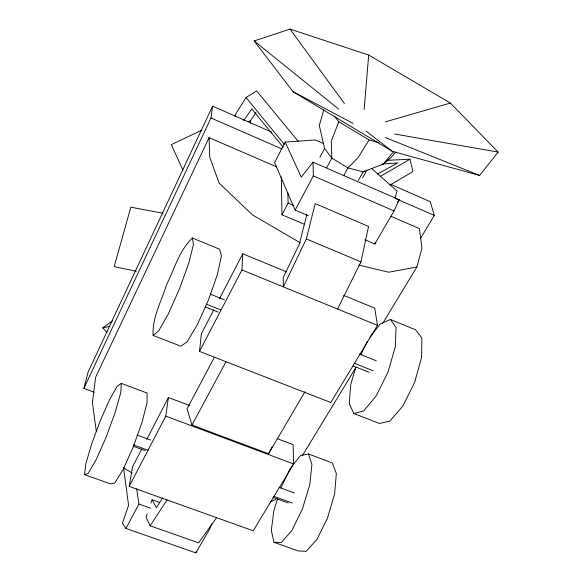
<?xml version="1.0" encoding="UTF-8"?>
<svg xmlns="http://www.w3.org/2000/svg" width="582" height="582" viewBox="0 0 582 582"><rect width="100%" height="100%" fill="white"/><g stroke="black" fill="none" stroke-linecap="round" stroke-linejoin="round"><path stroke-width="0.87" d="M343.627 295.365L374.735 308.184L377.456 325.353L330.787 402.511L199.51 351.39L241.937 269.939L242.745 253.781L286.46 271.801M121.318 383.349L120.765 392.588L115.243 412.274L106.15 437.104L96.139 459.7L88.202 473.392L84.514 474.628L85.838 463.774L91.541 444.299L100.046 421.303L109.285 400.321L117.04 386.412L121.318 383.349L147.071 393.068L147.101 402.475L142.066 422.226L133.213 447.005L123.137 469.441L114.829 482.914L110.602 483.94L84.514 474.628M235.121 116.509L235.259 114.705L246.062 97.507L256.662 90.916L298.268 141.426M364.179 109.394L368.661 55.021L290.032 29.1L254.145 40.951L293.03 91.68L392.268 151.313L479.633 175.444L498.127 152.091L450.381 103.05L368.661 55.021M250.391 123.34L250.631 120.634L255.949 112.457M199.51 351.39L201.372 333.784L213.783 309.784M94.073 392.195L83.873 388.383L210.99 117.979L212.583 106.164L271.583 132.056M276.988 438.552L293.11 444.648L293.619 463.97L253.206 530.784L129.175 486.399L165.775 416.137L168.416 397.506L189.623 405.523M129.175 486.399L132.587 466.786L141.753 449.064M337.567 309.042L360.927 261.885L368.573 226.449L315.211 203.591L306.336 238.933L283.369 286.882L283.208 277.621L299.323 244.171L306.852 214.569M83.873 388.383L88.173 371.847L212.583 106.164M123.595 467.841L128.571 505.365L122.387 523.233L125.93 528.463L195.85 552.9L196.229 551.46M382.549 323.57L416.872 267.007L421.95 248.15L419.382 228.573L391.009 216.308M323.767 109.903L319.307 125.457L324.581 148.446L331.842 158.115L347.971 167.922L363.139 171.857L383.269 164.088L391.155 157.395L395.702 152.055M355.878 367.264L350.728 384.549L349.244 403.668L353.863 413.533L379.449 423.485L389.838 421.07L402.795 406.134L414.566 382.585L421.579 357.421L421.863 338.113L415.657 329.834L390.406 319.453L380.235 323.985L369.97 337.189M277.541 498.832L273.911 510.567L271.307 530.398L273.962 542.264L298.18 550.914L306.154 551.321L316.957 539.354L327.513 518.075L334.65 493.732L336.338 473.53L332.351 462.974L308.424 453.945L300.567 455.495L291.124 467.273M394.945 198.004L397.091 191.085L371.563 168.387M364.87 239.755L374.83 243.996L375.397 242.287M147.173 513.855L146.024 517.18L150.134 525.808L198.622 542.853L216.628 517.696M150.913 503.059L152.069 499.734L159.701 502.455M334.308 116.08L338.833 121.754L331.289 141.091L331.842 158.115L326.749 167.616M212.095 523.327L209.622 529.133L195.85 552.9M374.83 243.996L393.999 210.917L399.107 199.713L313.029 162.138L301.272 177.103L285.158 142.044L315.335 139.971L323.643 143.638M276.683 166.874L209.083 137.65L95.637 377.231L92.422 402.533L96.27 431.233M280.91 487.934L290.563 467.964M360.84 354.714L367.169 341.714M285.158 142.044L274.653 162.64L295.147 210.102L308.431 215.755M146.751 439.395L168.416 397.506M219.581 298.588L242.745 253.781M304.364 224.288L281.964 214.802L288.134 203.089L287.843 193.137M214.307 357.406L187.048 408.811L191.958 425.042L268.564 453.72L272.311 446.634M319.925 157.22L324.581 148.446M125.93 528.463L138.916 504.027L136.726 488.953M295.147 210.102L313.32 175.917L313.029 162.138M191.958 425.042L225.94 361.815M343.656 175.829L347.971 167.922L358.243 157.402L369.09 139.949L378.656 142.619M358.301 180.587L363.139 171.857L364.412 170.81M362.579 177.859L366.936 170.024M268.564 453.72L305.041 391.664M420.299 238.787L434.303 215.442L430.287 201.714L390.406 184.21M302.611 455.291L355.748 367.737M397.288 202.682L399.107 199.713M162.633 497.894L156.362 507.715L152.069 499.734M150.134 525.808L167.027 499.945M243.632 120.503L251.817 108.95L283.303 147.297M383.269 164.088L393.512 151.815M192.322 238.002C179.307 250.573 174.353 268.92 166.547 284.773C161.432 301.301 152.033 317.685 153.117 335.436L180.82 346.21L187.018 341.903L197.174 325.025L208.429 300.086L217.377 274.515L221.422 255.935L219.661 249.242L192.322 238.002L193.442 244.455L188.844 262.933L179.612 288.548L168.438 313.691L158.697 330.845L153.117 335.436M107.103 332.504L102.774 327.87L112.362 321.024M389.955 185.076L412.973 171.537L409.961 159.257L387.532 160.283M380.228 176.455L409.961 159.257M377.332 174.098L397.702 162.916L381.69 164.088M201.648 130.244L171.319 144.634L182.923 170.14M248.187 121.776L250.631 120.634M270.055 501.88L275.81 499.458M385.204 121.893L450.381 103.05M353.863 413.533L363.735 410.877L376.343 395.702L388.056 371.978L395.309 346.756L396.066 327.535L390.406 319.453M102.774 327.87L109.86 326.357M416.872 267.007L388.703 272.216L358.679 265.065M273.962 542.264L281.47 542.497L291.96 530.34L302.458 508.915L309.813 484.508L311.916 464.363L308.424 453.945M394.705 134.027L498.127 152.091M162.865 213.216L130.826 207.177L114.188 266.629L136.326 271.263M138.916 504.027L150.84 508.261M133.504 444.924L148.017 450.235M273.511 496.199L292.295 503.081M133.365 446.321L145.282 450.679M272.929 497.392L288.243 502.993M137.039 435.038L150.651 440.05M279.105 487.374L294.419 493.019M165.775 416.137L293.619 463.97M206.428 304.219L220.76 309.944M353.929 363.11L373.317 370.85M205.519 307.063L218.17 312.105M353.099 365.896L369.119 372.284M385.342 137.556L479.633 175.444M210.066 294.048L224.405 299.81M359.363 354.002L376.234 360.775M241.937 269.939L377.456 325.353M300.327 242.84L252.443 214.889L219.159 183.126L209.731 157.198L209.083 137.65M306.336 238.933L360.927 261.885M288.134 203.089L293.961 205.577M313.32 175.917L393.999 210.917M210.99 117.979L281.819 148.89M395.142 198.346L434.303 215.442M293.03 91.68L353.012 123.355M338.833 121.754L369.09 139.949M123.857 467.913L132.165 473.13M366.143 131.146L392.268 151.313M254.145 40.951L338.666 109.11M246.062 97.507L284.423 144.591M290.032 29.1L344.471 103.589M281.317 176.935L281.964 214.802"/></g></svg>
